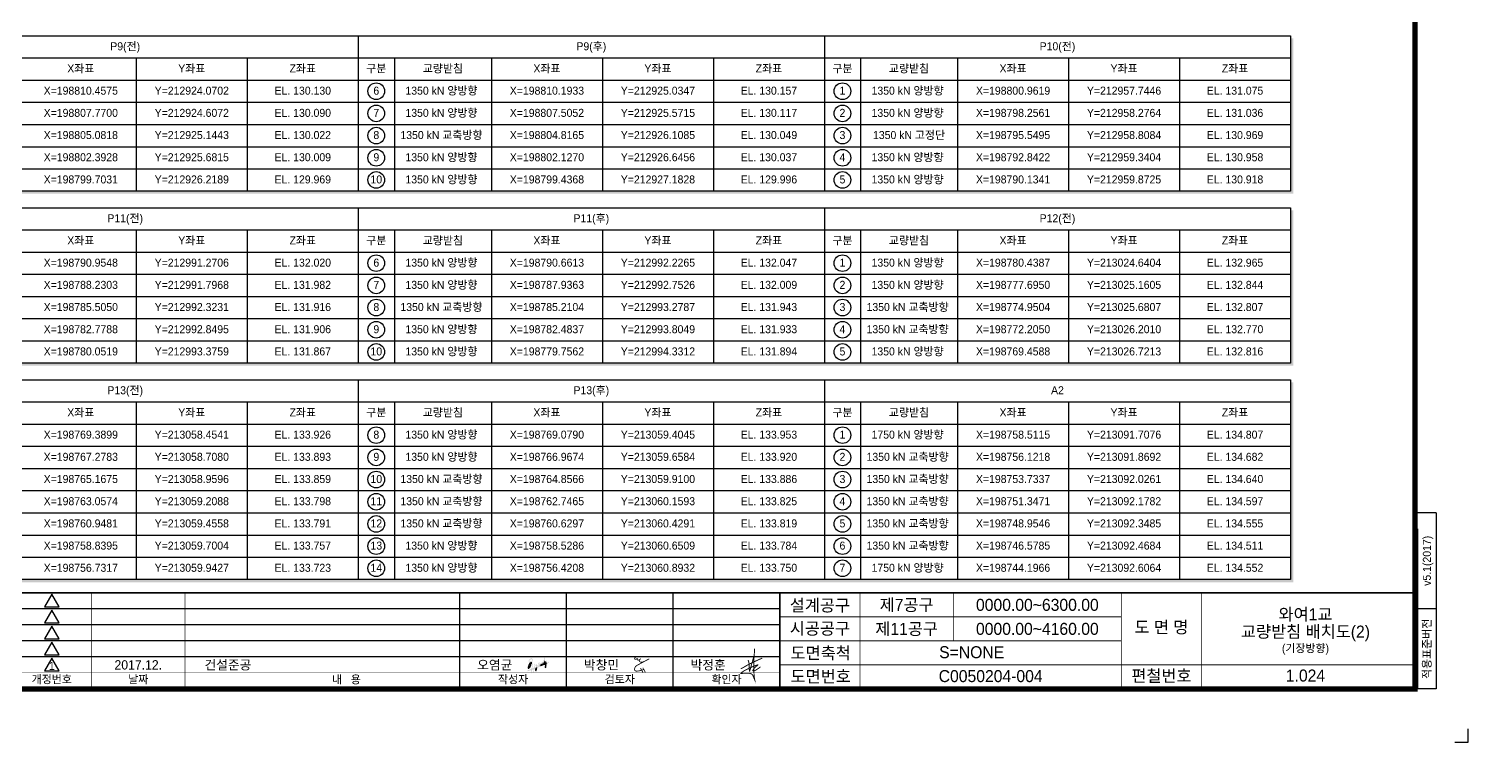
# Model space of a CAD drawing. Header units: feet. Extents: x 0 to 3364000, y 0 to 594000.
# Drawn here: x 2824460 to 3364000, y 0 to 267480 of the extents above; entities that cross this region are included whole.
import ezdxf
from ezdxf.enums import TextEntityAlignment as Align

# ---------------------------------------------------------------- set-up
doc = ezdxf.new("R2010")
doc.units = ezdxf.units.FT
doc.header["$LTSCALE"] = 150
doc.header["$MEASUREMENT"] = 0
for name, color, linetype in [('CS-TABL-LIN2', 1, 'CONTINUOUS'), ('CS-TEXT', 3, 'CONTINUOUS'), ('CX-BORD', 3, 'CONTINUOUS'), ('CX-BORD-LIN1', 4, 'CONTINUOUS'), ('CX-BORD-LIN2', 3, 'CONTINUOUS'), ('CX-BORD-TEX2', 7, 'CONTINUOUS'), ('CX-BORD-TEX3', 6, 'CONTINUOUS'), ('CX-MISC', 2, 'CONTINUOUS')]:
    doc.layers.add(name, color=color, linetype=linetype)
doc.styles.add('A_STANDARD', font='')
doc.styles.add('TB_TEXT', font='')
doc.styles.add('TB_WBTXT', font='')
doc.styles.add('TB_WMTXT', font='')
doc.styles.get('A_STANDARD').set_extended_font_data('Dotum')
doc.styles.get('TB_TEXT').set_extended_font_data('Dotum')
doc.styles.get('TB_WBTXT').set_extended_font_data('Dotum')
doc.styles.get('TB_WMTXT').set_extended_font_data('DotumChe')

# ---------------------------------------------------------------- blocks, each defined once
blk = doc.blocks.new('CXBLKA1-KHCA')
at = {"layer": 'CX-BORD-LIN1', "const_width": 2}
blk.add_lwpolyline([(796, 0), (0, 0), (0, 554), (796, 554)], close=True, dxfattribs=at)
at = {"layer": 'CX-BORD-LIN1'}
for points, const_width in [([(796, 36), (0, 36)], 0.6), ([(300, 0), (300, 36)], 0.3), ([(335, 0), (335, 36)], 0.3), ([(558, 0), (558, 36)], 0.6), ([(686, 0), (686, 36)], 0.3), ([(558, 6), (270, 6)], 0.2)]:
    blk.add_lwpolyline(points, dxfattribs=dict(at, const_width=const_width))
for points in [[(285.08, 35.47), (282.34, 30.71), (287.83, 30.71)], [(285.08, 29.47), (282.34, 24.71), (287.83, 24.71)], [(285.08, 23.47), (282.34, 18.71), (287.83, 18.71)], [(285.08, 17.47), (282.34, 12.71), (287.83, 12.71)], [(285.08, 11.47), (282.34, 6.71), (287.83, 6.71)]]:
    blk.add_lwpolyline(points, close=True, dxfattribs=at)
for points in [[(438, 0), (438, 36)], [(478, 0), (478, 36)], [(518, 0), (518, 36)]]:
    blk.add_lwpolyline(points, dxfattribs=at)
at = {"layer": 'CX-BORD-LIN2'}
for p, q in [((804, 66.03), (796, 66.03)), ((804, 66.03), (804, 0)), ((797, 60), (797, 0)), ((558, 30), (270, 30)), ((804, 30), (796, 30)), ((804, 0), (797, 0))]:
    blk.add_line(p, q, dxfattribs=at)
at = {"layer": 'CX-BORD-LIN2', "const_width": 0.3}
for points in [[(588, 0), (588, 36)], [(623, 18), (623, 36)], [(716, 0), (716, 36)], [(686, 27), (558, 27)], [(686, 18), (558, 18)], [(796, 9), (558, 9)]]:
    blk.add_lwpolyline(points, dxfattribs=at)
at = {"layer": 'CX-BORD-LIN2'}
for points in [[(558, 24), (270, 24)], [(558, 18), (270, 18)], [(558, 12), (270, 12)]]:
    blk.add_lwpolyline(points, dxfattribs=at)
at = {"layer": 'CX-MISC'}
blk.add_lwpolyline([(811, -20), (816, -20), (816, -15)], dxfattribs=at)
at = {"layer": 'CX-BORD-LIN1', "style": 'TB_TEXT'}
for tag, height, p in [('TR_RNUM5', 3, (285.11, 32.64)), ('TR_RDAT5', 3.5, (317.5, 33)), ('TR_DGN5', 3.5, (451.12, 33)), ('TR_CHK5', 3.5, (491.12, 33)), ('TR_APP5', 3.5, (531.12, 33)), ('TR_RNUM4', 3, (285.11, 26.64)), ('TR_RDAT4', 3.5, (317.5, 27)), ('TR_DGN4', 3.5, (451.12, 27)), ('TR_CHK4', 3.5, (491.12, 27)), ('TR_APP4', 3.5, (531.12, 27)), ('TR_RNUM3', 3, (285.11, 20.64)), ('TR_RDAT3', 3.5, (317.5, 21)), ('TR_DGN3', 3.5, (451.12, 21)), ('TR_CHK3', 3.5, (491.12, 21)), ('TR_APP3', 3.5, (531.12, 21)), ('TR_RDAT2', 3.5, (317.5, 15)), ('TR_DGN2', 3.5, (451.12, 15)), ('TR_CHK2', 3.5, (491.12, 15)), ('TR_APP2', 3.5, (531.12, 15)), ('TR_RNUM2', 3, (285.11, 14.64)), ('TR_DGN1', 3.5, (451.12, 9)), ('TR_CHK1', 3.5, (491.12, 9)), ('TR_RNUM1', 3, (285.11, 8.64)), ('TR_RDAT1', 3.5, (317.5, 9)), ('TR_APP1', 3.5, (531.12, 9))]:
    blk.add_attdef(tag, text='', height=height, dxfattribs=at).set_placement(p, align=Align.MIDDLE_CENTER)
for tag, p in [('TR_RCON5', (342.3, 33)), ('TR_RCON4', (342.3, 27)), ('TR_RCON3', (342.3, 21)), ('TR_RCON2', (342.3, 15)), ('TR_RCON1', (342.3, 9))]:
    blk.add_attdef(tag, text='', height=3.5, dxfattribs=at).set_placement(p, align=Align.MIDDLE_LEFT)
at = {"layer": 'CX-BORD-LIN2', "style": 'TB_TEXT'}
blk.add_text('적용표준버전', height=3, rotation=90, dxfattribs=at).set_placement((800.5, 15), align=Align.MIDDLE_CENTER)
blk.add_attdef('TD_VERSION', text='', height=3, rotation=90, dxfattribs=at).set_placement((800.5, 48.01), align=Align.MIDDLE_CENTER)
at = {"layer": 'CX-BORD-TEX2', "style": 'TB_WMTXT'}
for tag, height, p in [('TB_CNAME', 5, (15.34, 531.83)), ('TB_CSCOP', 4, (16.63, 523.83))]:
    blk.add_attdef(tag, text='', height=height, dxfattribs=at).set_placement(p, align=Align.BOTTOM_LEFT)
at = {"layer": 'CX-BORD-TEX2', "style": 'TB_WBTXT'}
for tag, height, p in [('TB_MTITIL', 10, (398, 533.33)), ('TB_STITL', 7, (398, 518.33))]:
    blk.add_attdef(tag, text='', height=height, dxfattribs=at).set_placement(p, align=Align.MIDDLE_CENTER)
at = {"layer": 'CX-BORD-TEX3', "style": 'TB_TEXT'}
for s, height, p in [('설계공구', 4.5, (573, 31.36)), ('시공공구', 4.5, (573, 22.69)), ('도 면 명', 4.5, (701, 23.19)), ('도면축척', 4.5, (573.29, 13.51)), ('개정번호', 3, (285.08, 3.66)), ('날짜', 3, (317.5, 3.66)), ('내   용', 3, (395.5, 3.58)), ('작성자', 3, (458, 3.66)), ('검토자', 3, (498, 3.66)), ('확인자', 3, (538, 3.66)), ('도면번호', 4.5, (573.29, 4.79)), ('편철번호', 4.5, (701, 5))]:
    blk.add_text(s, height=height, dxfattribs=at).set_placement(p, align=Align.MIDDLE)
for tag, height, p in [('TD_LNDST', 4.5, (215, 31.5)), ('TD_DSECT', 4.5, (605.5, 31.5)), ('TD_DDIST', 4.5, (654.5, 31.5)), ('TD_DNAME_TOP', 4.5, (755, 27.96)), ('TD_DCOMP', 4.5, (215, 22.59)), ('TD_CSECT', 4.5, (605.5, 22.5)), ('TD_CDIST', 4.5, (654.5, 22.5)), ('TD_DNAME_MAIN', 4.5, (755, 21.47)), ('TD_DNAME_BOT', 3, (755, 15.25)), ('TD_CCOMP', 4.5, (215, 13.59)), ('TD_HSCAL', 4.5, (620.88, 13.75)), ('TD_VSCAL', 4.5, (656.86, 13.75)), ('TD_CNAME', 5, (65, 7.6)), ('TD_FIELD', 4.5, (180, 5.13)), ('TD_CSTEP', 4.5, (250.74, 5.13)), ('TD_DWGCODE', 4.5, (637, 4.79)), ('TD_DWGNO', 4.5, (755, 5))]:
    blk.add_attdef(tag, text='', height=height, dxfattribs=at).set_placement(p, align=Align.MIDDLE_CENTER)

msp = doc.modelspace()

# ---------------------------------------------------------------- hatches: boundary and pattern name
at = {"layer": 'CS-TEXT'}
h = msp.add_hatch(color=7, dxfattribs=at)
edge = h.paths.add_edge_path(flags=16)
edge.add_spline(control_points=[(3014663, 26955), (3014663, 26955), (3014663, 26955), (3014677, 27023), (3014697, 27082), (3014717, 27137), (3014747, 27199), (3014758, 27248), (3014772, 27317), (3014775, 27399), (3014784, 27474), (3014799, 27601), (3014816, 27716), (3014810, 27854), (3014810, 27856), (3014810, 27859), (3014807, 27858), (3014757, 27845), (3014718, 27768), (3014686, 27722), (3014622, 27631), (3014567, 27564), (3014487, 27493), (3014450, 27460), (3014396, 27425), (3014377, 27391), (3014355, 27350), (3014356, 27293), (3014336, 27259), (3014372, 27188), (3014377, 27104), (3014411, 27022), (3014423, 26994), (3014445, 26968), (3014464, 26932), (3014479, 26903), (3014497, 26853), (3014517, 26841), (3014565, 26814), (3014623, 26884), (3014641, 26917), (3014663, 26955)], knot_values=[0, 0, 0, 0, 0.0000004, 0.0000008, 1, 1, 1, 2, 2, 2, 3, 3, 3, 4, 4, 4, 5, 5, 5, 6, 6, 6, 7, 7, 7, 8, 8, 8, 9, 9, 9, 10, 10, 10, 11, 11, 11, 12, 12, 12, 13, 13, 13, 13], degree=3, periodic=0)
edge = h.paths.add_edge_path(flags=16)
edge.add_spline(control_points=[(3016038, 28672), (3016038, 28672), (3016038, 28672), (3016015, 28654), (3016019, 28641), (3016034, 28654), (3016061, 28654), (3016076, 28667), (3016064, 28672), (3016056, 28680), (3016045, 28686), (3016038, 28672)], knot_values=[0, 0, 0, 0, 0.0000004, 0.0000008, 1, 1, 1, 2, 2, 2, 3, 3, 3, 3], degree=3, periodic=0)
edge = h.paths.add_edge_path(flags=16)
edge.add_spline(control_points=[(3018286, 28960), (3018286, 28960), (3018286, 28960), (3018178, 28902), (3018158, 28859), (3018147, 28837), (3018146, 28798), (3018139, 28765), (3018099, 28577), (3018063, 28380), (3018049, 28170), (3018075, 28117), (3018081, 28042), (3018113, 27993), (3018126, 27993), (3018140, 27993), (3018154, 27993), (3018233, 28301), (3018275, 28666), (3018312, 29002), (3018286, 28960)], knot_values=[0, 0, 0, 0, 0.0000004, 0.0000008, 1, 1, 1, 2, 2, 2, 3, 3, 3, 4, 4, 4, 5, 5, 5, 6, 6, 6, 6], degree=3, periodic=0)
edge = h.paths.add_edge_path(flags=16)
edge.add_spline(control_points=[(3012312, 28242), (3012312, 28242), (3012312, 28242), (3012353, 28332), (3012404, 28419), (3012428, 28459), (3012455, 28501), (3012480, 28543), (3012507, 28589), (3012541, 28634), (3012555, 28671), (3012570, 28712), (3012579, 28771), (3012593, 28826), (3012605, 28876), (3012625, 28934), (3012630, 28980), (3012635, 29023), (3012630, 29074), (3012630, 29119), (3012630, 29167), (3012637, 29218), (3012630, 29259), (3012624, 29303), (3012597, 29356), (3012581, 29405), (3012543, 29526), (3012502, 29623), (3012442, 29710), (3012442, 29713), (3012442, 29715), (3012438, 29714), (3012389, 29630), (3012331, 29554), (3012276, 29473), (3012225, 29396), (3012165, 29321), (3012118, 29240), (3012083, 29178), (3012060, 29102), (3012028, 29033), (3011965, 28895), (3011902, 28762), (3011840, 28626), (3011809, 28559), (3011771, 28490), (3011746, 28423), (3011718, 28349), (3011701, 28267), (3011678, 28189), (3011655, 28111), (3011637, 28033), (3011610, 27956), (3011622, 27891), (3011630, 27822), (3011670, 27786), (3011758, 27763), (3011805, 27785), (3011874, 27816), (3011908, 27833), (3011945, 27846), (3011968, 27862), (3012014, 27893), (3012065, 27961), (3012115, 28012), (3012165, 28063), (3012221, 28116), (3012258, 28167), (3012312, 28242)], knot_values=[0, 0, 0, 0, 0.0000004, 0.0000008, 1, 1, 1, 2, 2, 2, 3, 3, 3, 4, 4, 4, 5, 5, 5, 6, 6, 6, 7, 7, 7, 8, 8, 8, 9, 9, 9, 10, 10, 10, 11, 11, 11, 12, 12, 12, 13, 13, 13, 14, 14, 14, 15, 15, 15, 16, 16, 16, 17, 17, 17, 18, 18, 18, 19, 19, 19, 20, 20, 20, 21, 21, 21, 22, 22, 22, 22], degree=3, periodic=0)
edge = h.paths.add_edge_path(flags=16)
edge.add_spline(control_points=[(3018284, 29699), (3018284, 29699), (3018284, 29699), (3018258, 29733), (3018244, 29729), (3018209, 29656), (3018211, 29572), (3018177, 29507), (3018162, 29480), (3018130, 29455), (3018109, 29432), (3018085, 29406), (3018065, 29377), (3018037, 29360), (3017990, 29395), (3017938, 29424), (3017890, 29458), (3017811, 29625), (3017733, 29793), (3017649, 29955), (3017619, 29790), (3017573, 29617), (3017529, 29466), (3017513, 29412), (3017504, 29352), (3017484, 29307), (3017468, 29274), (3017435, 29240), (3017412, 29210), (3017387, 29176), (3017362, 29144), (3017337, 29115), (3017278, 29173), (3017215, 29227), (3017160, 29289), (3017150, 29316), (3017150, 29354), (3017134, 29375), (3017119, 29303), (3017096, 29240), (3017081, 29168), (3017024, 29121), (3016972, 29069), (3016911, 29025), (3016888, 29118), (3016868, 29215), (3016836, 29300), (3016813, 29197), (3016755, 29132), (3016708, 29055), (3016669, 28992), (3016638, 28928), (3016595, 28871), (3016544, 28968), (3016500, 29072), (3016445, 29164), (3016394, 28999), (3016317, 28840), (3016234, 28720), (3016949, 28964), (3017674, 29197), (3018391, 29439), (3018413, 29527), (3018441, 29608), (3018463, 29695), (3018424, 29674), (3018394, 29643), (3018357, 29620), (3018337, 29634), (3018320, 29659), (3018301, 29680), (3018284, 29699)], knot_values=[0, 0, 0, 0, 0.0000004, 0.0000008, 1, 1, 1, 2, 2, 2, 3, 3, 3, 4, 4, 4, 5, 5, 5, 6, 6, 6, 7, 7, 7, 8, 8, 8, 9, 9, 9, 10, 10, 10, 11, 11, 11, 12, 12, 12, 13, 13, 13, 14, 14, 14, 15, 15, 15, 16, 16, 16, 17, 17, 17, 18, 18, 18, 19, 19, 19, 20, 20, 20, 21, 21, 21, 22, 22, 22, 23, 23, 23, 23], degree=3, periodic=0)
edge = h.paths.add_edge_path(flags=16)
edge.add_spline(control_points=[(3012812, 29950), (3012812, 29950), (3012812, 29950), (3012778, 29962), (3012736, 29966), (3012693, 29932), (3012640, 29907), (3012604, 29865), (3012694, 29741), (3012720, 29554), (3012785, 29405), (3012793, 29460), (3012839, 29514), (3012853, 29579), (3012862, 29624), (3012862, 29683), (3012864, 29733), (3012867, 29804), (3012872, 29882), (3012849, 29940), (3012812, 29950)], knot_values=[0, 0, 0, 0, 0.0000004, 0.0000008, 1, 1, 1, 2, 2, 2, 3, 3, 3, 4, 4, 4, 5, 5, 5, 6, 6, 6, 6], degree=3, periodic=0)
edge = h.paths.add_edge_path(flags=16)
edge.add_spline(control_points=[(3017771, 30261), (3017771, 30261), (3017771, 30261), (3017758, 30248), (3017751, 30230), (3017820, 30095), (3017880, 29949), (3017954, 29820), (3017993, 29916), (3017972, 30022), (3017958, 30132), (3017914, 30192), (3017867, 30249), (3017785, 30271), (3017771, 30261)], knot_values=[0, 0, 0, 0, 0.0000004, 0.0000008, 1, 1, 1, 2, 2, 2, 3, 3, 3, 4, 4, 4, 4], degree=3, periodic=0)
edge = h.paths.add_edge_path()
edge.add_spline(control_points=[(3015612, 28875), (3015612, 28875), (3015612, 28875), (3015614, 28814), (3015669, 28777), (3015703, 28784), (3015736, 28764), (3015774, 28773), (3015804, 28780), (3015850, 28834), (3015876, 28859), (3015905, 28889), (3015947, 28932), (3015959, 28965), (3015969, 28992), (3015967, 29033), (3015974, 29070), (3016013, 29290), (3016064, 29568), (3016098, 29786), (3016155, 29756), (3016210, 29724), (3016260, 29688), (3016224, 29457), (3016183, 29230), (3016143, 29002), (3016231, 29116), (3016277, 29274), (3016332, 29428), (3016387, 29585), (3016420, 29754), (3016463, 29917), (3016493, 29922), (3016512, 29876), (3016546, 29857), (3016571, 29844), (3016600, 29844), (3016625, 29831), (3016613, 29704), (3016577, 29586), (3016588, 29435), (3016590, 29395), (3016584, 29348), (3016606, 29315), (3016687, 29405), (3016710, 29533), (3016750, 29673), (3016814, 29897), (3016889, 30135), (3016957, 30354), (3016991, 30275), (3017019, 30199), (3017051, 30113), (3017060, 30089), (3017077, 30059), (3017081, 30034), (3017088, 29987), (3017070, 29920), (3017070, 29861), (3017085, 29897), (3017096, 29970), (3017111, 30019), (3017137, 30024), (3017164, 29977), (3017194, 29959), (3017218, 29944), (3017249, 29944), (3017269, 29925), (3017275, 29841), (3017243, 29749), (3017250, 29669), (3017253, 29636), (3017269, 29601), (3017277, 29571), (3017285, 29539), (3017292, 29505), (3017322, 29492), (3017370, 29546), (3017379, 29624), (3017401, 29695), (3017465, 29908), (3017508, 30151), (3017552, 30384), (3017531, 30373), (3017510, 30330), (3017484, 30313), (3017391, 30310), (3017310, 30296), (3017216, 30294), (3017216, 30402), (3017215, 30508), (3017209, 30610), (3017246, 30617), (3017281, 30618), (3017318, 30622), (3017352, 30624), (3017397, 30619), (3017427, 30629), (3017478, 30646), (3017488, 30716), (3017529, 30742), (3017612, 31094), (3017698, 31444), (3017774, 31804), (3017821, 31773), (3017853, 31725), (3017939, 31732), (3017941, 31489), (3017890, 31293), (3017853, 31081), (3017825, 30923), (3017804, 30767), (3017774, 30606), (3017937, 30560), (3018029, 30442), (3018113, 30317), (3018118, 30233), (3018125, 30151), (3018139, 30076), (3018155, 30141), (3018166, 30212), (3018177, 30283), (3018223, 30258), (3018257, 30220), (3018342, 30234), (3018342, 30191), (3018342, 30137), (3018342, 30087), (3018342, 30039), (3018334, 29989), (3018372, 29974), (3018400, 29991), (3018403, 30029), (3018414, 30061), (3018424, 30090), (3018441, 30120), (3018448, 30151), (3018479, 30299), (3018477, 30477), (3018519, 30618), (3018552, 30603), (3018573, 30577), (3018606, 30561), (3018632, 30565), (3018658, 30570), (3018689, 30569), (3018683, 30431), (3018704, 30296), (3018696, 30166), (3018691, 30074), (3018673, 29981), (3018662, 29891), (3018644, 29736), (3018637, 29593), (3018591, 29469), (3018681, 29472), (3018707, 29536), (3018753, 29609), (3018777, 29646), (3018809, 29686), (3018824, 29718), (3018836, 29742), (3018839, 29772), (3018851, 29793), (3018863, 29816), (3018887, 29838), (3018903, 29861), (3018952, 29928), (3019007, 30003), (3019054, 30068), (3019085, 30051), (3019101, 30020), (3019129, 30000), (3019236, 30103), (3019334, 30235), (3019438, 30328), (3019455, 30264), (3019481, 30200), (3019502, 30132), (3019508, 30112), (3019522, 30077), (3019521, 30064), (3019518, 30040), (3019444, 29971), (3019427, 29951), (3019330, 29845), (3019223, 29727), (3019137, 29631), (3019108, 29645), (3019094, 29674), (3019069, 29692), (3019036, 29648), (3019007, 29600), (3018971, 29560), (3018920, 29422), (3018832, 29322), (3018764, 29202), (3018682, 29178), (3018622, 29133), (3018515, 29134), (3018438, 28643), (3018385, 28127), (3018274, 27670), (3018187, 27670), (3018099, 27670), (3018011, 27670), (3017965, 27817), (3017919, 27964), (3017868, 28106), (3017894, 28418), (3017934, 28712), (3018000, 28980), (3017486, 28811), (3016974, 28643), (3016467, 28475), (3015960, 28308), (3015474, 28100), (3014980, 27926), (3014991, 27730), (3014966, 27559), (3014946, 27391), (3014935, 27299), (3014934, 27204), (3014916, 27120), (3014901, 27051), (3014862, 26968), (3014837, 26898), (3014824, 26862), (3014808, 26825), (3014795, 26789), (3014782, 26749), (3014774, 26704), (3014758, 26676), (3014741, 26646), (3014707, 26624), (3014675, 26589), (3014656, 26568), (3014618, 26507), (3014592, 26502), (3014551, 26495), (3014478, 26541), (3014430, 26536), (3014395, 26635), (3014321, 26722), (3014280, 26822), (3014222, 26962), (3014199, 27114), (3014136, 27255), (3014169, 27354), (3014202, 27459), (3014234, 27560), (3014245, 27593), (3014248, 27630), (3014272, 27655), (3014160, 27614), (3014051, 27571), (3013941, 27530), (3013867, 27007), (3013795, 26481), (3013726, 25953), (3013664, 25974), (3013616, 26009), (3013557, 26032), (3013625, 26503), (3013686, 26981), (3013752, 27455), (3013532, 27381), (3013300, 27285), (3013075, 27203), (3012983, 26728), (3012889, 26256), (3012800, 25779), (3012741, 25811), (3012696, 25856), (3012638, 25889), (3012721, 26299), (3012798, 26715), (3012879, 27127), (3012342, 26929), (3011814, 26722), (3011275, 26525), (3011266, 26630), (3011256, 26734), (3011241, 26834), (3011808, 27051), (3012380, 27264), (3012947, 27481), (3013064, 28055), (3013184, 28713), (3013270, 29345), (3013283, 29437), (3013305, 29527), (3013312, 29616), (3013318, 29701), (3013312, 29790), (3013312, 29876), (3013312, 29963), (3013318, 30053), (3013312, 30136), (3013303, 30249), (3013270, 30371), (3013248, 30494), (3013237, 30554), (3013228, 30615), (3013218, 30674), (3013207, 30735), (3013204, 30803), (3013188, 30855), (3013178, 30884), (3013151, 30920), (3013131, 30953), (3013113, 30983), (3013093, 31027), (3013071, 31047), (3013051, 31066), (3013007, 31079), (3012973, 31096), (3012942, 31111), (3012897, 31143), (3012875, 31145), (3012851, 31147), (3012803, 31122), (3012773, 31111), (3012738, 31098), (3012706, 31083), (3012679, 31073), (3012607, 31046), (3012540, 31032), (3012484, 31002), (3012436, 30976), (3012394, 30925), (3012356, 30889), (3012313, 30849), (3012276, 30809), (3012231, 30776), (3012198, 30711), (3012120, 30633), (3012069, 30550), (3012046, 30512), (3012004, 30443), (3012005, 30399), (3012007, 30352), (3012039, 30338), (3012051, 30294), (3012112, 30257), (3012189, 30236), (3012284, 30234), (3012334, 30186), (3012384, 30138), (3012435, 30091), (3012498, 30138), (3012575, 30191), (3012649, 30245), (3012669, 30259), (3012701, 30291), (3012721, 30294), (3012750, 30298), (3012789, 30276), (3012822, 30268), (3012858, 30259), (3012889, 30254), (3012924, 30245), (3012941, 30214), (3012960, 30181), (3012981, 30143), (3012997, 30112), (3013027, 30074), (3013033, 30042), (3013047, 29972), (3013035, 29840), (3013033, 29737), (3013032, 29688), (3013025, 29640), (3013022, 29594), (3013018, 29544), (3013023, 29493), (3013014, 29451), (3013006, 29410), (3012980, 29361), (3012962, 29315), (3012944, 29271), (3012922, 29226), (3012905, 29183), (3012871, 29096), (3012829, 29006), (3012800, 28916), (3012777, 28844), (3012765, 28768), (3012747, 28698), (3012729, 28625), (3012720, 28547), (3012694, 28479), (3012679, 28439), (3012644, 28397), (3012619, 28355), (3012547, 28231), (3012473, 28104), (3012401, 27982), (3012374, 27936), (3012352, 27901), (3012318, 27865), (3012258, 27802), (3012194, 27732), (3012130, 27662), (3012095, 27625), (3012065, 27580), (3012035, 27560), (3012003, 27538), (3011954, 27527), (3011911, 27508), (3011874, 27490), (3011821, 27455), (3011791, 27451), (3011764, 27448), (3011651, 27462), (3011625, 27474), (3011599, 27485), (3011578, 27528), (3011557, 27553), (3011533, 27582), (3011510, 27605), (3011490, 27632), (3011470, 27752), (3011450, 27871), (3011425, 27986), (3011461, 28090), (3011486, 28195), (3011516, 28298), (3011546, 28401), (3011570, 28508), (3011606, 28607), (3011632, 28679), (3011675, 28748), (3011708, 28822), (3011772, 28965), (3011838, 29106), (3011904, 29251), (3011937, 29324), (3011961, 29404), (3011998, 29469), (3012037, 29539), (3012092, 29605), (3012137, 29673), (3012183, 29741), (3012230, 29808), (3012276, 29872), (3012271, 29892), (3012251, 29897), (3012243, 29914), (3012120, 29919), (3012045, 29967), (3011960, 30008), (3011941, 30050), (3011922, 30090), (3011900, 30132), (3011879, 30172), (3011844, 30212), (3011836, 30253), (3011828, 30291), (3011836, 30345), (3011836, 30403), (3011836, 30454), (3011828, 30515), (3011836, 30554), (3011842, 30585), (3011880, 30642), (3011904, 30689), (3011954, 30788), (3012002, 30849), (3012062, 30934), (3012091, 30975), (3012112, 31021), (3012141, 31055), (3012181, 31100), (3012238, 31134), (3012288, 31179), (3012336, 31222), (3012382, 31281), (3012427, 31307), (3012459, 31325), (3012503, 31333), (3012544, 31348), (3012620, 31377), (3012681, 31403), (3012766, 31435), (3012805, 31450), (3012857, 31477), (3012879, 31476), (3012913, 31475), (3012977, 31428), (3013014, 31408), (3013062, 31383), (3013117, 31370), (3013150, 31341), (3013184, 31310), (3013214, 31232), (3013240, 31190), (3013272, 31139), (3013318, 31093), (3013334, 31043), (3013344, 31014), (3013347, 30971), (3013353, 30934), (3013371, 30833), (3013387, 30718), (3013406, 30614), (3013432, 30470), (3013470, 30327), (3013481, 30192), (3013490, 30090), (3013481, 29986), (3013481, 29884), (3013481, 29783), (3013488, 29680), (3013481, 29579), (3013470, 29411), (3013434, 29231), (3013410, 29059), (3013339, 28556), (3013236, 28028), (3013142, 27557), (3013365, 27637), (3013583, 27721), (3013801, 27805), (3013879, 28406), (3013965, 28997), (3014042, 29597), (3014101, 29574), (3014156, 29548), (3014208, 29518), (3014137, 28968), (3014060, 28424), (3013986, 27877), (3014201, 27951), (3014430, 28045), (3014652, 28125), (3014683, 28368), (3014720, 28605), (3014750, 28848), (3014624, 28772), (3014495, 28667), (3014362, 28585), (3014344, 28685), (3014325, 28786), (3014302, 28882), (3014533, 29040), (3014770, 29212), (3014999, 29360), (3014971, 29193), (3014954, 28997), (3014969, 28799), (3014992, 28881), (3015010, 28968), (3015029, 29055), (3015085, 29016), (3015137, 28973), (3015187, 28927), (3015139, 28708), (3015088, 28492), (3015036, 28276), (3015217, 28333), (3015403, 28416), (3015590, 28479), (3015587, 28506), (3015559, 28525), (3015541, 28547), (3015521, 28570), (3015503, 28594), (3015484, 28615), (3015473, 28733), (3015413, 28866), (3015398, 28999), (3015392, 29052), (3015393, 29111), (3015390, 29168), (3015388, 29221), (3015378, 29285), (3015383, 29334), (3015388, 29387), (3015419, 29448), (3015435, 29503), (3015453, 29563), (3015473, 29619), (3015484, 29673), (3015548, 29743), (3015601, 29822), (3015661, 29895), (3015717, 29908), (3015769, 29925), (3015823, 29940), (3015882, 29874), (3015925, 29791), (3015978, 29718), (3015969, 29600), (3015989, 29488), (3015978, 29383), (3015971, 29326), (3015945, 29263), (3015929, 29206), (3015911, 29141), (3015906, 29073), (3015884, 29025), (3015865, 28986), (3015821, 28950), (3015793, 28916), (3015763, 28879), (3015741, 28839), (3015707, 28814), (3015677, 28900), (3015648, 28987), (3015620, 29074), (3015641, 29137), (3015721, 29181), (3015752, 29247), (3015764, 29272), (3015768, 29315), (3015778, 29353), (3015796, 29417), (3015818, 29473), (3015808, 29567), (3015795, 29576), (3015792, 29594), (3015778, 29601), (3015686, 29587), (3015672, 29494), (3015612, 29447), (3015597, 29385), (3015578, 29326), (3015556, 29270), (3015560, 29159), (3015573, 29053), (3015594, 28957), (3015612, 28875)], knot_values=[0, 0, 0, 0, 0.0000004, 0.0000008, 1, 1, 1, 2, 2, 2, 3, 3, 3, 4, 4, 4, 5, 5, 5, 6, 6, 6, 7, 7, 7, 8, 8, 8, 9, 9, 9, 10, 10, 10, 11, 11, 11, 12, 12, 12, 13, 13, 13, 14, 14, 14, 15, 15, 15, 16, 16, 16, 17, 17, 17, 18, 18, 18, 19, 19, 19, 20, 20, 20, 21, 21, 21, 22, 22, 22, 23, 23, 23, 24, 24, 24, 25, 25, 25, 26, 26, 26, 27, 27, 27, 28, 28, 28, 29, 29, 29, 30, 30, 30, 31, 31, 31, 32, 32, 32, 33, 33, 33, 34, 34, 34, 35, 35, 35, 36, 36, 36, 37, 37, 37, 38, 38, 38, 39, 39, 39, 40, 40, 40, 41, 41, 41, 42, 42, 42, 43, 43, 43, 44, 44, 44, 45, 45, 45, 46, 46, 46, 47, 47, 47, 48, 48, 48, 49, 49, 49, 50, 50, 50, 51, 51, 51, 52, 52, 52, 53, 53, 53, 54, 54, 54, 55, 55, 55, 56, 56, 56, 57, 57, 57, 58, 58, 58, 59, 59, 59, 60, 60, 60, 61, 61, 61, 62, 62, 62, 63, 63, 63, 64, 64, 64, 65, 65, 65, 66, 66, 66, 67, 67, 67, 68, 68, 68, 69, 69, 69, 70, 70, 70, 71, 71, 71, 72, 72, 72, 73, 73, 73, 74, 74, 74, 75, 75, 75, 76, 76, 76, 77, 77, 77, 78, 78, 78, 79, 79, 79, 80, 80, 80, 81, 81, 81, 82, 82, 82, 83, 83, 83, 84, 84, 84, 85, 85, 85, 86, 86, 86, 87, 87, 87, 88, 88, 88, 89, 89, 89, 90, 90, 90, 91, 91, 91, 92, 92, 92, 93, 93, 93, 94, 94, 94, 95, 95, 95, 96, 96, 96, 97, 97, 97, 98, 98, 98, 99, 99, 99, 100, 100, 100, 101, 101, 101, 102, 102, 102, 103, 103, 103, 104, 104, 104, 105, 105, 105, 106, 106, 106, 107, 107, 107, 108, 108, 108, 109, 109, 109, 110, 110, 110, 111, 111, 111, 112, 112, 112, 113, 113, 113, 114, 114, 114, 115, 115, 115, 116, 116, 116, 117, 117, 117, 118, 118, 118, 119, 119, 119, 120, 120, 120, 121, 121, 121, 122, 122, 122, 123, 123, 123, 124, 124, 124, 125, 125, 125, 126, 126, 126, 127, 127, 127, 128, 128, 128, 129, 129, 129, 130, 130, 130, 131, 131, 131, 132, 132, 132, 133, 133, 133, 134, 134, 134, 135, 135, 135, 136, 136, 136, 137, 137, 137, 138, 138, 138, 139, 139, 139, 140, 140, 140, 141, 141, 141, 142, 142, 142, 143, 143, 143, 144, 144, 144, 145, 145, 145, 146, 146, 146, 147, 147, 147, 148, 148, 148, 149, 149, 149, 150, 150, 150, 151, 151, 151, 152, 152, 152, 153, 153, 153, 154, 154, 154, 155, 155, 155, 156, 156, 156, 157, 157, 157, 158, 158, 158, 159, 159, 159, 160, 160, 160, 161, 161, 161, 162, 162, 162, 163, 163, 163, 164, 164, 164, 165, 165, 165, 166, 166, 166, 167, 167, 167, 168, 168, 168, 169, 169, 169, 170, 170, 170, 171, 171, 171, 172, 172, 172, 173, 173, 173, 174, 174, 174, 175, 175, 175, 176, 176, 176, 177, 177, 177, 178, 178, 178, 179, 179, 179, 180, 180, 180, 181, 181, 181, 182, 182, 182, 183, 183, 183, 184, 184, 184, 185, 185, 185, 186, 186, 186, 187, 187, 187, 188, 188, 188, 189, 189, 189, 190, 190, 190, 191, 191, 191, 192, 192, 192, 193, 193, 193, 194, 194, 194, 195, 195, 195, 196, 196, 196, 197, 197, 197, 198, 198, 198, 199, 199, 199, 200, 200, 200, 201, 201, 201, 202, 202, 202, 203, 203, 203, 204, 204, 204, 205, 205, 205, 206, 206, 206, 207, 207, 207, 208, 208, 208, 209, 209, 209, 210, 210, 210, 210], degree=3, periodic=0)

# ---------------------------------------------------------------- linework, layer by layer
at = {"layer": 'CS-TABL-LIN2'}
for p, q in [((2947962, 264880), (2947962, 206640)), ((3122682, 264880), (3122682, 206640)), ((2598522, 256560), (3297402, 256560)), ((2864762, 256560), (2864762, 206640)), ((2906362, 256560), (2906362, 206640)), ((2961482, 256560), (2961482, 206640)), ((2997882, 256560), (2997882, 206640)), ((3039482, 256560), (3039482, 206640)), ((3081082, 256560), (3081082, 206640)), ((3136202, 256560), (3136202, 206640)), ((3172602, 256560), (3172602, 206640)), ((3214202, 256560), (3214202, 206640)), ((3255802, 256560), (3255802, 206640)), ((2598522, 248240), (3297402, 248240)), ((2598522, 239920), (3297402, 239920)), ((2598522, 231600), (3297402, 231600)), ((2598522, 223280), (3297402, 223280)), ((2598522, 214960), (3297402, 214960)), ((2947962, 200400), (2947962, 142160)), ((3122682, 200400), (3122682, 142160)), ((2598522, 192080), (3297402, 192080)), ((2864762, 192080), (2864762, 142160)), ((2906362, 192080), (2906362, 142160)), ((2961482, 192080), (2961482, 142160)), ((2997882, 192080), (2997882, 142160)), ((3039482, 192080), (3039482, 142160)), ((3081082, 192080), (3081082, 142160)), ((3136202, 192080), (3136202, 142160)), ((3172602, 192080), (3172602, 142160)), ((3214202, 192080), (3214202, 142160)), ((3255802, 192080), (3255802, 142160)), ((2598522, 183760), (3297402, 183760)), ((2598522, 175440), (3297402, 175440)), ((2598522, 167120), (3297402, 167120)), ((2598522, 158800), (3297402, 158800)), ((2598522, 150480), (3297402, 150480)), ((2947962, 135920), (2947962, 61040)), ((3122682, 135920), (3122682, 61040)), ((2598522, 127600), (3297402, 127600)), ((2864762, 127600), (2864762, 61040)), ((2906362, 127600), (2906362, 61040)), ((2961482, 127600), (2961482, 61040)), ((2997882, 127600), (2997882, 61040)), ((3039482, 127600), (3039482, 61040)), ((3081082, 127600), (3081082, 61040)), ((3136202, 127600), (3136202, 61040)), ((3172602, 127600), (3172602, 61040)), ((3214202, 127600), (3214202, 61040)), ((3255802, 127600), (3255802, 61040)), ((2598522, 119280), (3297402, 119280)), ((2598522, 110960), (3297402, 110960)), ((2598522, 102640), (3297402, 102640)), ((2598522, 94320), (3297402, 94320)), ((2598522, 86000), (3297402, 86000)), ((2598522, 77680), (3297402, 77680)), ((2598522, 69360), (3297402, 69360))]:
    msp.add_line(p, q, dxfattribs=at)
for points in [[(2598522, 264880), (3297402, 264880), (3297402, 206640), (2598522, 206640)], [(2598522, 200400), (3297402, 200400), (3297402, 142160), (2598522, 142160)], [(2598522, 135920), (3297402, 135920), (3297402, 61040), (2598522, 61040)]]:
    msp.add_lwpolyline(points, close=True, dxfattribs=at)
for centre in [(2954722, 244080), (3129442, 244080), (2954722, 235760), (3129442, 235760), (2954722, 227440), (3129442, 227440), (2954722, 219120), (3129442, 219120), (2954722, 210800), (3129442, 210800), (2954722, 179600), (3129442, 179600), (2954722, 171280), (3129442, 171280), (2954722, 162960), (3129442, 162960), (2954722, 154640), (3129442, 154640), (2954722, 146320), (3129442, 146320), (2954722, 115120), (3129442, 115120), (2954722, 106800), (3129442, 106800), (2954722, 98480), (3129442, 98480), (2954722, 90160), (3129442, 90160), (2954722, 81840), (3129442, 81840), (2954722, 73520), (3129442, 73520), (2954722, 65200), (3129442, 65200)]:
    msp.add_circle(centre, 3120, dxfattribs=at)
for points in [[(3297402, 263840), (3298442, 263840), (3297402, 206640), (3298442, 206640)], [(2599562, 206640), (3298442, 206640), (2599562, 205600), (3298442, 205600)], [(3297402, 199360), (3298442, 199360), (3297402, 142160), (3298442, 142160)], [(2599562, 142160), (3298442, 142160), (2599562, 141120), (3298442, 141120)], [(3297402, 134880), (3298442, 134880), (3297402, 61040), (3298442, 61040)], [(2599562, 61040), (3298442, 61040), (2599562, 60000), (3298442, 60000)]]:
    msp.add_solid(points, dxfattribs=at)
at = {"layer": 'CS-TEXT', "color": 7}
for points, const_width in [([(3096480, 35019), (3096509, 34243), (3096366, 32820), (3096250, 30651), (3096219, 28083), (3096248, 26389), (3096316, 25314), (3096391, 24349), (3096570, 23359), (3096187, 24233), (3095920, 24942), (3095582, 25436), (3095244, 25647), (3094627, 25831), (3093885, 25925), (3092920, 25881), (3092293, 25854), (3091783, 25756), (3091515, 25703), (3091386, 25726), (3091350, 25764), (3091339, 25800), (3091358, 25849), (3091904, 26313), (3092746, 26877), (3094063, 27526), (3095430, 28156), (3096842, 28742), (3097685, 29011), (3097763, 29022), (3097788, 29001), (3097790, 28964), (3097747, 28930), (3097107, 28429), (3096460, 27762), (3096120, 27373), (3095951, 27159), (3095900, 27014), (3095877, 26791), (3095958, 26721), (3096057, 26704), (3096332, 26721), (3096709, 26883), (3097378, 27292), (3097889, 27629), (3098746, 28263)], 350), ([(3094732, 26819), (3096354, 32591)], 350), ([(3053730, 27813), (3054683, 26129)], 301), ([(3054613, 27883), (3055566, 26199)], 301), ([(3091336, 27605), (3091839, 27779), (3092525, 28146), (3093103, 28501), (3093764, 28856), (3094596, 29320), (3095785, 29893), (3097040, 30483), (3098167, 31001), (3099382, 31532)], 350), ([(3094069, 30809), (3094316, 30184), (3094442, 29397), (3094431, 28544), (3094447, 27945), (3094508, 27396), (3094586, 26645), (3094611, 26602), (3094648, 26604), (3094683, 26658), (3094732, 26819)], 350)]:
    msp.add_lwpolyline(points, dxfattribs=dict(at, const_width=const_width))
at = {"layer": 'CS-TEXT', "color": 7, "const_width": 301}
for points in [[(3053395, 30830), (3053802, 31372), (3053395, 30830, 0.3774948), (3053540, 30067, 0.2037463), (3054820, 30186), (3055465, 30423), (3056109, 30762), (3056991, 31271), (3052517, 28844, 0.2286429), (3051531, 27548, 0.5520624), (3052331, 26645, 0.093231), (3055181, 27372)], [(3051890, 31799, 0.2002308), (3051537, 31377), (3051537, 31377, 0.602514), (3051723, 31102, 0.2354335), (3052644, 31544, 0.651661), (3052894, 30754, 0.2320264), (3053802, 31372)]]:
    msp.add_lwpolyline(points, format="xyb", dxfattribs=at)
at = {"layer": 'CS-TEXT', "color": 7}
for points, knots in [([(3011670, 27786), (3011630, 27822), (3011622, 27891), (3011610, 27956), (3011637, 28033), (3011655, 28111), (3011678, 28189), (3011701, 28267), (3011718, 28349), (3011746, 28423), (3011771, 28490), (3011809, 28559), (3011840, 28626), (3011902, 28762), (3011965, 28895), (3012028, 29033), (3012060, 29102), (3012083, 29178), (3012118, 29240), (3012165, 29321), (3012225, 29396), (3012276, 29473), (3012331, 29554), (3012389, 29630), (3012438, 29714), (3012442, 29715), (3012442, 29713), (3012442, 29710), (3012502, 29623), (3012543, 29526), (3012581, 29405), (3012597, 29356), (3012624, 29303), (3012630, 29259), (3012637, 29218), (3012630, 29167), (3012630, 29119), (3012630, 29074), (3012635, 29023), (3012630, 28980), (3012625, 28934), (3012605, 28876), (3012593, 28826), (3012579, 28771), (3012570, 28712), (3012555, 28671), (3012541, 28634), (3012507, 28589), (3012480, 28543), (3012455, 28501), (3012428, 28459), (3012404, 28419), (3012353, 28332), (3012312, 28242), (3012258, 28167), (3012221, 28116), (3012165, 28063), (3012115, 28012), (3012065, 27961), (3012014, 27893), (3011968, 27862), (3011945, 27846), (3011908, 27833), (3011874, 27816), (3011805, 27785), (3011758, 27763), (3011670, 27786)], [0, 0, 0, 0, 1, 1, 1, 2, 2, 2, 3, 3, 3, 4, 4, 4, 5, 5, 5, 6, 6, 6, 7, 7, 7, 8, 8, 8, 9, 9, 9, 10, 10, 10, 11, 11, 11, 12, 12, 12, 13, 13, 13, 14, 14, 14, 15, 15, 15, 16, 16, 16, 17, 17, 17, 18, 18, 18, 19, 19, 19, 20, 20, 20, 21, 21, 21, 22, 22, 22, 22]), ([(3012849, 29940), (3012849, 29940), (3012872, 29882), (3012867, 29804), (3012864, 29733), (3012862, 29683), (3012862, 29624), (3012853, 29579), (3012839, 29514), (3012793, 29460), (3012785, 29405), (3012720, 29554), (3012694, 29741), (3012604, 29865), (3012640, 29907), (3012693, 29932), (3012736, 29966), (3012778, 29962), (3012812, 29950), (3012849, 29940)], [0, 0, 0, 0, 0.5, 1, 1, 1, 2, 2, 2, 3, 3, 3, 4, 4, 4, 5, 5, 5, 6, 6, 6, 6]), ([(3014807, 27858), (3014807, 27858), (3014810, 27859), (3014810, 27856), (3014810, 27854), (3014816, 27716), (3014799, 27601), (3014784, 27474), (3014775, 27399), (3014772, 27317), (3014758, 27248), (3014747, 27199), (3014717, 27137), (3014697, 27082), (3014677, 27023), (3014663, 26955), (3014641, 26917), (3014623, 26884), (3014565, 26814), (3014517, 26841), (3014497, 26853), (3014479, 26903), (3014464, 26932), (3014445, 26968), (3014423, 26994), (3014411, 27022), (3014377, 27104), (3014372, 27188), (3014336, 27259), (3014356, 27293), (3014355, 27350), (3014377, 27391), (3014396, 27425), (3014450, 27460), (3014487, 27493), (3014567, 27564), (3014622, 27631), (3014686, 27722), (3014718, 27768), (3014757, 27845), (3014807, 27858)], [0, 0, 0, 0, 0.5, 1, 1, 1, 2, 2, 2, 3, 3, 3, 4, 4, 4, 5, 5, 5, 6, 6, 6, 7, 7, 7, 8, 8, 8, 9, 9, 9, 10, 10, 10, 11, 11, 11, 12, 12, 12, 13, 13, 13, 13]), ([(3016045, 28686), (3016045, 28686), (3016056, 28680), (3016064, 28672), (3016076, 28667), (3016061, 28654), (3016034, 28654), (3016019, 28641), (3016015, 28654), (3016038, 28672), (3016045, 28686)], [0, 0, 0, 0, 0.5, 1, 1, 1, 2, 2, 2, 3, 3, 3, 3]), ([(3016445, 29164), (3016500, 29072), (3016544, 28968), (3016595, 28871), (3016638, 28928), (3016669, 28992), (3016708, 29055), (3016755, 29132), (3016813, 29197), (3016836, 29300), (3016868, 29215), (3016888, 29118), (3016911, 29025), (3016972, 29069), (3017024, 29121), (3017081, 29168), (3017096, 29240), (3017119, 29303), (3017134, 29375), (3017150, 29354), (3017150, 29316), (3017160, 29289), (3017215, 29227), (3017278, 29173), (3017337, 29115), (3017362, 29144), (3017387, 29176), (3017412, 29210), (3017435, 29240), (3017468, 29274), (3017484, 29307), (3017504, 29352), (3017513, 29412), (3017529, 29466), (3017573, 29617), (3017619, 29790), (3017649, 29955), (3017733, 29793), (3017811, 29625), (3017890, 29458), (3017938, 29424), (3017990, 29395), (3018037, 29360), (3018065, 29377), (3018085, 29406), (3018109, 29432), (3018130, 29455), (3018162, 29480), (3018177, 29507), (3018211, 29572), (3018209, 29656), (3018244, 29729), (3018258, 29733), (3018284, 29699), (3018301, 29680), (3018320, 29659), (3018337, 29634), (3018357, 29620), (3018394, 29643), (3018424, 29674), (3018463, 29695), (3018441, 29608), (3018413, 29527), (3018391, 29439), (3017674, 29197), (3016949, 28964), (3016234, 28720), (3016317, 28840), (3016394, 28999), (3016445, 29164)], [0, 0, 0, 0, 1, 1, 1, 2, 2, 2, 3, 3, 3, 4, 4, 4, 5, 5, 5, 6, 6, 6, 7, 7, 7, 8, 8, 8, 9, 9, 9, 10, 10, 10, 11, 11, 11, 12, 12, 12, 13, 13, 13, 14, 14, 14, 15, 15, 15, 16, 16, 16, 17, 17, 17, 18, 18, 18, 19, 19, 19, 20, 20, 20, 21, 21, 21, 22, 22, 22, 23, 23, 23, 23]), ([(3017954, 29820), (3017880, 29949), (3017820, 30095), (3017751, 30230), (3017758, 30248), (3017771, 30261), (3017785, 30271), (3017867, 30249), (3017914, 30192), (3017958, 30132), (3017972, 30022), (3017993, 29916), (3017954, 29820)], [0, 0, 0, 0, 1, 1, 1, 2, 2, 2, 3, 3, 3, 4, 4, 4, 4]), ([(3018312, 29002), (3018312, 29002), (3018275, 28666), (3018233, 28301), (3018154, 27993), (3018140, 27993), (3018126, 27993), (3018113, 27993), (3018081, 28042), (3018075, 28117), (3018049, 28170), (3018063, 28380), (3018099, 28577), (3018139, 28765), (3018146, 28798), (3018147, 28837), (3018158, 28859), (3018178, 28902), (3018286, 28960), (3018312, 29002)], [0, 0, 0, 0, 0.5, 1, 1, 1, 2, 2, 2, 3, 3, 3, 4, 4, 4, 5, 5, 5, 6, 6, 6, 6])]:
    msp.add_open_spline(points, degree=3, knots=knots, dxfattribs=at)

# ---------------------------------------------------------------- block references
at = {"layer": 'CX-BORD'}
ref = msp.add_blockref('CXBLKA1-KHCA', (2548000, 20000), dxfattribs=dict(at, xscale=1000, yscale=1000, zscale=1000))
ref.add_attrib('TD_DSECT', '제7공구', dxfattribs={"layer": 'CX-BORD-TEX3', "height": 4500, "rotation": 0, "style": 'TB_TEXT'}).set_placement((3153500, 51500), align=Align.MIDDLE_CENTER)
ref.add_attrib('TD_DDIST', '0000.00~6300.00', dxfattribs={"layer": 'CX-BORD-TEX3', "height": 4500, "rotation": 0, "style": 'TB_TEXT'}).set_placement((3202500, 51500), align=Align.MIDDLE_CENTER)
ref.add_attrib('TD_CSECT', '제11공구', dxfattribs={"layer": 'CX-BORD-TEX3', "height": 4500, "rotation": 0, "style": 'TB_TEXT'}).set_placement((3153500, 42500), align=Align.MIDDLE_CENTER)
ref.add_attrib('TD_CDIST', '0000.00~4160.00', dxfattribs={"layer": 'CX-BORD-TEX3', "height": 4500, "rotation": 0, "style": 'TB_TEXT'}).set_placement((3202500, 42500), align=Align.MIDDLE_CENTER)
ref.add_attrib('TD_DNAME_MAIN', '교량받침 배치도(2)', dxfattribs={"layer": 'CX-BORD-TEX3', "height": 4500, "rotation": 0, "style": 'TB_TEXT'}).set_placement((3303000, 41473), align=Align.MIDDLE_CENTER)
ref.add_attrib('TD_DNAME_TOP', '와여1교', dxfattribs={"layer": 'CX-BORD-TEX3', "height": 4500, "rotation": 0, "style": 'TB_TEXT'}).set_placement((3303000, 47957), align=Align.MIDDLE_CENTER)
ref.add_attrib('TD_DNAME_BOT', '(기장방향)', dxfattribs={"layer": 'CX-BORD-TEX3', "height": 3000, "rotation": 0, "style": 'TB_TEXT'}).set_placement((3303000, 35249), align=Align.MIDDLE_CENTER)
ref.add_attrib('TD_HSCAL', '           S=NONE', dxfattribs={"layer": 'CX-BORD-TEX3', "height": 4500, "rotation": 0, "style": 'TB_TEXT'}).set_placement((3168884, 33748), align=Align.MIDDLE_CENTER)
ref.add_attrib('TD_DWGCODE', 'C0050204-004', dxfattribs={"layer": 'CX-BORD-TEX3', "height": 4500, "rotation": 0, "style": 'TB_TEXT'}).set_placement((3185000, 24791), align=Align.MIDDLE_CENTER)
ref.add_attrib('TD_DWGNO', '1.024', dxfattribs={"layer": 'CX-BORD-TEX3', "height": 4500, "rotation": 0, "style": 'TB_TEXT'}).set_placement((3303000, 25002), align=Align.MIDDLE_CENTER)
ref.add_attrib('TD_VERSION', 'v5.1(2017)', dxfattribs={"layer": 'CX-BORD-LIN2', "height": 3000, "rotation": 90, "style": 'TB_TEXT'}).set_placement((3348500, 68015), align=Align.MIDDLE_CENTER)
ref.add_attrib('TR_RNUM1', '1', dxfattribs={"layer": 'CX-BORD-LIN1', "height": 3000, "rotation": 0, "style": 'TB_TEXT'}).set_placement((2833105, 28637), align=Align.MIDDLE_CENTER)
ref.add_attrib('TR_RDAT1', '2017.12.', dxfattribs={"layer": 'CX-BORD-LIN1', "height": 3500, "rotation": 0, "style": 'TB_TEXT'}).set_placement((2865500, 29000), align=Align.MIDDLE_CENTER)
ref.add_attrib('TR_RCON1', '건설준공', dxfattribs={"layer": 'CX-BORD-LIN1', "height": 3500, "rotation": 0, "style": 'TB_TEXT'}).set_placement((2890303, 29000), align=Align.MIDDLE_LEFT)
ref.add_attrib('TR_DGN1', '오염균', dxfattribs={"layer": 'CX-BORD-LIN1', "height": 3500, "rotation": 0, "style": 'TB_TEXT'}).set_placement((2999118, 29000), align=Align.MIDDLE_CENTER)
ref.add_attrib('TR_CHK1', '박창민', dxfattribs={"layer": 'CX-BORD-LIN1', "height": 3500, "rotation": 0, "style": 'TB_TEXT'}).set_placement((3039118, 29000), align=Align.MIDDLE_CENTER)
ref.add_attrib('TR_APP1', '박정훈', dxfattribs={"layer": 'CX-BORD-LIN1', "height": 3500, "rotation": 0, "style": 'TB_TEXT'}).set_placement((3079118, 29000), align=Align.MIDDLE_CENTER)

# ---------------------------------------------------------------- texts
at = {"layer": 'CS-TEXT', "color": 7, "style": 'A_STANDARD'}
for s, p in [('P9(전)', (2860602, 259420)), ('P9(후)', (3035322, 259420)), ('P10(전)', (3210042, 259420)), ('X좌표', (2843962, 251100)), ('Y좌표', (2885562, 251100)), ('Z좌표', (2927162, 251100)), ('구분', (2954722, 251100)), ('교량받침', (2979682, 251100)), ('X좌표', (3018682, 251100)), ('Y좌표', (3060282, 251100)), ('Z좌표', (3101882, 251100)), ('구분', (3129442, 251100)), ('교량받침', (3154402, 251100)), ('X좌표', (3193402, 251100)), ('Y좌표', (3235002, 251100)), ('Z좌표', (3276602, 251100)), ('X=198810.4575', (2843962, 242780)), ('Y=212924.0702', (2885562, 242780)), ('EL. 130.130', (2927162, 242780)), ('6', (2954722, 242780)), ('1350 kN 양방향 ', (2979682, 242780)), ('X=198810.1933', (3018682, 242780)), ('Y=212925.0347', (3060282, 242780)), ('EL. 130.157', (3101882, 242780)), ('1', (3129442, 242780)), ('1350 kN 양방향 ', (3154402, 242780)), ('X=198800.9619', (3193402, 242780)), ('Y=212957.7446', (3235002, 242780)), ('EL. 131.075', (3276602, 242780)), ('X=198807.7700', (2843962, 234460)), ('Y=212924.6072', (2885562, 234460)), ('EL. 130.090', (2927162, 234460)), ('7', (2954722, 234460)), ('1350 kN 양방향 ', (2979682, 234460)), ('X=198807.5052', (3018682, 234460)), ('Y=212925.5715', (3060282, 234460)), ('EL. 130.117', (3101882, 234460)), ('2', (3129442, 234460)), ('1350 kN 양방향 ', (3154402, 234460)), ('X=198798.2561', (3193402, 234460)), ('Y=212958.2764', (3235002, 234460)), ('EL. 131.036', (3276602, 234460)), ('X=198805.0818', (2843962, 226140)), ('Y=212925.1443', (2885562, 226140)), ('EL. 130.022', (2927162, 226140)), ('8', (2954722, 226140)), ('1350 kN 교축방향 ', (2979682, 226140)), ('X=198804.8165', (3018682, 226140)), ('Y=212926.1085', (3060282, 226140)), ('EL. 130.049', (3101882, 226140)), ('3', (3129442, 226140)), ('1350 kN 고정단', (3154402, 226140)), ('X=198795.5495', (3193402, 226140)), ('Y=212958.8084', (3235002, 226140)), ('EL. 130.969', (3276602, 226140)), ('1350 kN 양방향 ', (2979682, 217820)), ('1350 kN 양방향 ', (3154402, 217820)), ('X=198802.3928', (2843962, 217820)), ('Y=212925.6815', (2885562, 217820)), ('EL. 130.009', (2927162, 217820)), ('9', (2954722, 217820)), ('X=198802.1270', (3018682, 217820)), ('Y=212926.6456', (3060282, 217820)), ('EL. 130.037', (3101882, 217820)), ('4', (3129442, 217820)), ('X=198792.8422', (3193402, 217820)), ('Y=212959.3404', (3235002, 217820)), ('EL. 130.958', (3276602, 217820)), ('X=198799.7031', (2843962, 209500)), ('Y=212926.2189', (2885562, 209500)), ('EL. 129.969', (2927162, 209500)), ('10', (2954722, 209500)), ('1350 kN 양방향 ', (2979682, 209500)), ('X=198799.4368', (3018682, 209500)), ('Y=212927.1828', (3060282, 209500)), ('EL. 129.996', (3101882, 209500)), ('5', (3129442, 209500)), ('1350 kN 양방향 ', (3154402, 209500)), ('X=198790.1341', (3193402, 209500)), ('Y=212959.8725', (3235002, 209500)), ('EL. 130.918', (3276602, 209500)), ('P11(전)', (2860602, 194940)), ('P11(후)', (3035322, 194940)), ('P12(전)', (3210042, 194940)), ('X좌표', (2843962, 186620)), ('Y좌표', (2885562, 186620)), ('Z좌표', (2927162, 186620)), ('구분', (2954722, 186620)), ('교량받침', (2979682, 186620)), ('X좌표', (3018682, 186620)), ('Y좌표', (3060282, 186620)), ('Z좌표', (3101882, 186620)), ('구분', (3129442, 186620)), ('교량받침', (3154402, 186620)), ('X좌표', (3193402, 186620)), ('Y좌표', (3235002, 186620)), ('Z좌표', (3276602, 186620)), ('X=198790.9548', (2843962, 178300)), ('Y=212991.2706', (2885562, 178300)), ('EL. 132.020', (2927162, 178300)), ('6', (2954722, 178300)), ('1350 kN 양방향 ', (2979682, 178300)), ('X=198790.6613', (3018682, 178300)), ('Y=212992.2265', (3060282, 178300)), ('EL. 132.047', (3101882, 178300)), ('1', (3129442, 178300)), ('1350 kN 양방향 ', (3154402, 178300)), ('X=198780.4387', (3193402, 178300)), ('Y=213024.6404', (3235002, 178300)), ('EL. 132.965', (3276602, 178300)), ('X=198788.2303', (2843962, 169980)), ('Y=212991.7968', (2885562, 169980)), ('EL. 131.982', (2927162, 169980)), ('7', (2954722, 169980)), ('1350 kN 양방향 ', (2979682, 169980)), ('X=198787.9363', (3018682, 169980)), ('Y=212992.7526', (3060282, 169980)), ('EL. 132.009', (3101882, 169980)), ('2', (3129442, 169980)), ('1350 kN 양방향 ', (3154402, 169980)), ('X=198777.6950', (3193402, 169980)), ('Y=213025.1605', (3235002, 169980)), ('EL. 132.844', (3276602, 169980)), ('X=198785.5050', (2843962, 161660)), ('Y=212992.3231', (2885562, 161660)), ('EL. 131.916', (2927162, 161660)), ('8', (2954722, 161660)), ('1350 kN 교축방향 ', (2979682, 161660)), ('X=198785.2104', (3018682, 161660)), ('Y=212993.2787', (3060282, 161660)), ('EL. 131.943', (3101882, 161660)), ('3', (3129442, 161660)), ('1350 kN 교축방향 ', (3154402, 161660)), ('X=198774.9504', (3193402, 161660)), ('Y=213025.6807', (3235002, 161660)), ('EL. 132.807', (3276602, 161660)), ('1350 kN 양방향 ', (2979682, 153340)), ('1350 kN 교축방향 ', (3154402, 153340)), ('X=198782.7788', (2843962, 153340)), ('Y=212992.8495', (2885562, 153340)), ('EL. 131.906', (2927162, 153340)), ('9', (2954722, 153340)), ('X=198782.4837', (3018682, 153340)), ('Y=212993.8049', (3060282, 153340)), ('EL. 131.933', (3101882, 153340)), ('4', (3129442, 153340)), ('X=198772.2050', (3193402, 153340)), ('Y=213026.2010', (3235002, 153340)), ('EL. 132.770', (3276602, 153340)), ('X=198780.0519', (2843962, 145020)), ('Y=212993.3759', (2885562, 145020)), ('EL. 131.867', (2927162, 145020)), ('10', (2954722, 145020)), ('1350 kN 양방향 ', (2979682, 145020)), ('X=198779.7562', (3018682, 145020)), ('Y=212994.3312', (3060282, 145020)), ('EL. 131.894', (3101882, 145020)), ('5', (3129442, 145020)), ('1350 kN 양방향 ', (3154402, 145020)), ('X=198769.4588', (3193402, 145020)), ('Y=213026.7213', (3235002, 145020)), ('EL. 132.816', (3276602, 145020)), ('P13(전)', (2860602, 130460)), ('P13(후)', (3035322, 130460)), ('A2', (3210042, 130460)), ('X좌표', (2843962, 122140)), ('Y좌표', (2885562, 122140)), ('Z좌표', (2927162, 122140)), ('구분', (2954722, 122140)), ('교량받침', (2979682, 122140)), ('X좌표', (3018682, 122140)), ('Y좌표', (3060282, 122140)), ('Z좌표', (3101882, 122140)), ('구분', (3129442, 122140)), ('교량받침', (3154402, 122140)), ('X좌표', (3193402, 122140)), ('Y좌표', (3235002, 122140)), ('Z좌표', (3276602, 122140)), ('X=198769.3899', (2843962, 113820)), ('Y=213058.4541', (2885562, 113820)), ('EL. 133.926', (2927162, 113820)), ('8', (2954722, 113820)), ('1350 kN 양방향 ', (2979682, 113820)), ('X=198769.0790', (3018682, 113820)), ('Y=213059.4045', (3060282, 113820)), ('EL. 133.953', (3101882, 113820)), ('1', (3129442, 113820)), ('1750 kN 양방향 ', (3154402, 113820)), ('X=198758.5115', (3193402, 113820)), ('Y=213091.7076', (3235002, 113820)), ('EL. 134.807', (3276602, 113820)), ('X=198767.2783', (2843962, 105500)), ('Y=213058.7080', (2885562, 105500)), ('EL. 133.893', (2927162, 105500)), ('9', (2954722, 105500)), ('1350 kN 양방향 ', (2979682, 105500)), ('X=198766.9674', (3018682, 105500)), ('Y=213059.6584', (3060282, 105500)), ('EL. 133.920', (3101882, 105500)), ('2', (3129442, 105500)), ('1350 kN 교축방향 ', (3154402, 105500)), ('X=198756.1218', (3193402, 105500)), ('Y=213091.8692', (3235002, 105500)), ('EL. 134.682', (3276602, 105500)), ('X=198765.1675', (2843962, 97180)), ('Y=213058.9596', (2885562, 97180)), ('EL. 133.859', (2927162, 97180)), ('10', (2954722, 97180)), ('1350 kN 교축방향 ', (2979682, 97180)), ('X=198764.8566', (3018682, 97180)), ('Y=213059.9100', (3060282, 97180)), ('EL. 133.886', (3101882, 97180)), ('3', (3129442, 97180)), ('1350 kN 교축방향 ', (3154402, 97180)), ('X=198753.7337', (3193402, 97180)), ('Y=213092.0261', (3235002, 97180)), ('EL. 134.640', (3276602, 97180)), ('X=198763.0574', (2843962, 88860)), ('Y=213059.2088', (2885562, 88860)), ('EL. 133.798', (2927162, 88860)), ('11', (2954722, 88860)), ('1350 kN 교축방향 ', (2979682, 88860)), ('X=198762.7465', (3018682, 88860)), ('Y=213060.1593', (3060282, 88860)), ('EL. 133.825', (3101882, 88860)), ('4', (3129442, 88860)), ('1350 kN 교축방향 ', (3154402, 88860)), ('X=198751.3471', (3193402, 88860)), ('Y=213092.1782', (3235002, 88860)), ('EL. 134.597', (3276602, 88860)), ('X=198760.9481', (2843962, 80540)), ('Y=213059.4558', (2885562, 80540)), ('EL. 133.791', (2927162, 80540)), ('12', (2954722, 80540)), ('1350 kN 교축방향 ', (2979682, 80540)), ('X=198760.6297', (3018682, 80540)), ('Y=213060.4291', (3060282, 80540)), ('EL. 133.819', (3101882, 80540)), ('5', (3129442, 80540)), ('1350 kN 교축방향 ', (3154402, 80540)), ('X=198748.9546', (3193402, 80540)), ('Y=213092.3485', (3235002, 80540)), ('EL. 134.555', (3276602, 80540)), ('1350 kN 양방향 ', (2979682, 72220)), ('1350 kN 교축방향 ', (3154402, 72220)), ('X=198758.8395', (2843962, 72220)), ('Y=213059.7004', (2885562, 72220)), ('EL. 133.757', (2927162, 72220)), ('13', (2954722, 72220)), ('X=198758.5286', (3018682, 72220)), ('Y=213060.6509', (3060282, 72220)), ('EL. 133.784', (3101882, 72220)), ('6', (3129442, 72220)), ('X=198746.5785', (3193402, 72220)), ('Y=213092.4684', (3235002, 72220)), ('EL. 134.511', (3276602, 72220)), ('X=198756.7317', (2843962, 63900)), ('Y=213059.9427', (2885562, 63900)), ('EL. 133.723', (2927162, 63900)), ('14', (2954722, 63900)), ('1350 kN 양방향 ', (2979682, 63900)), ('X=198756.4208', (3018682, 63900)), ('Y=213060.8932', (3060282, 63900)), ('EL. 133.750', (3101882, 63900)), ('7', (3129442, 63900)), ('1750 kN 양방향 ', (3154402, 63900)), ('X=198744.1966', (3193402, 63900)), ('Y=213092.6064', (3235002, 63900)), ('EL. 134.552', (3276602, 63900))]:
    msp.add_text(s, height=3000, dxfattribs=at).set_placement(p, align=Align.CENTER)

doc.saveas('drawing.dxf')
